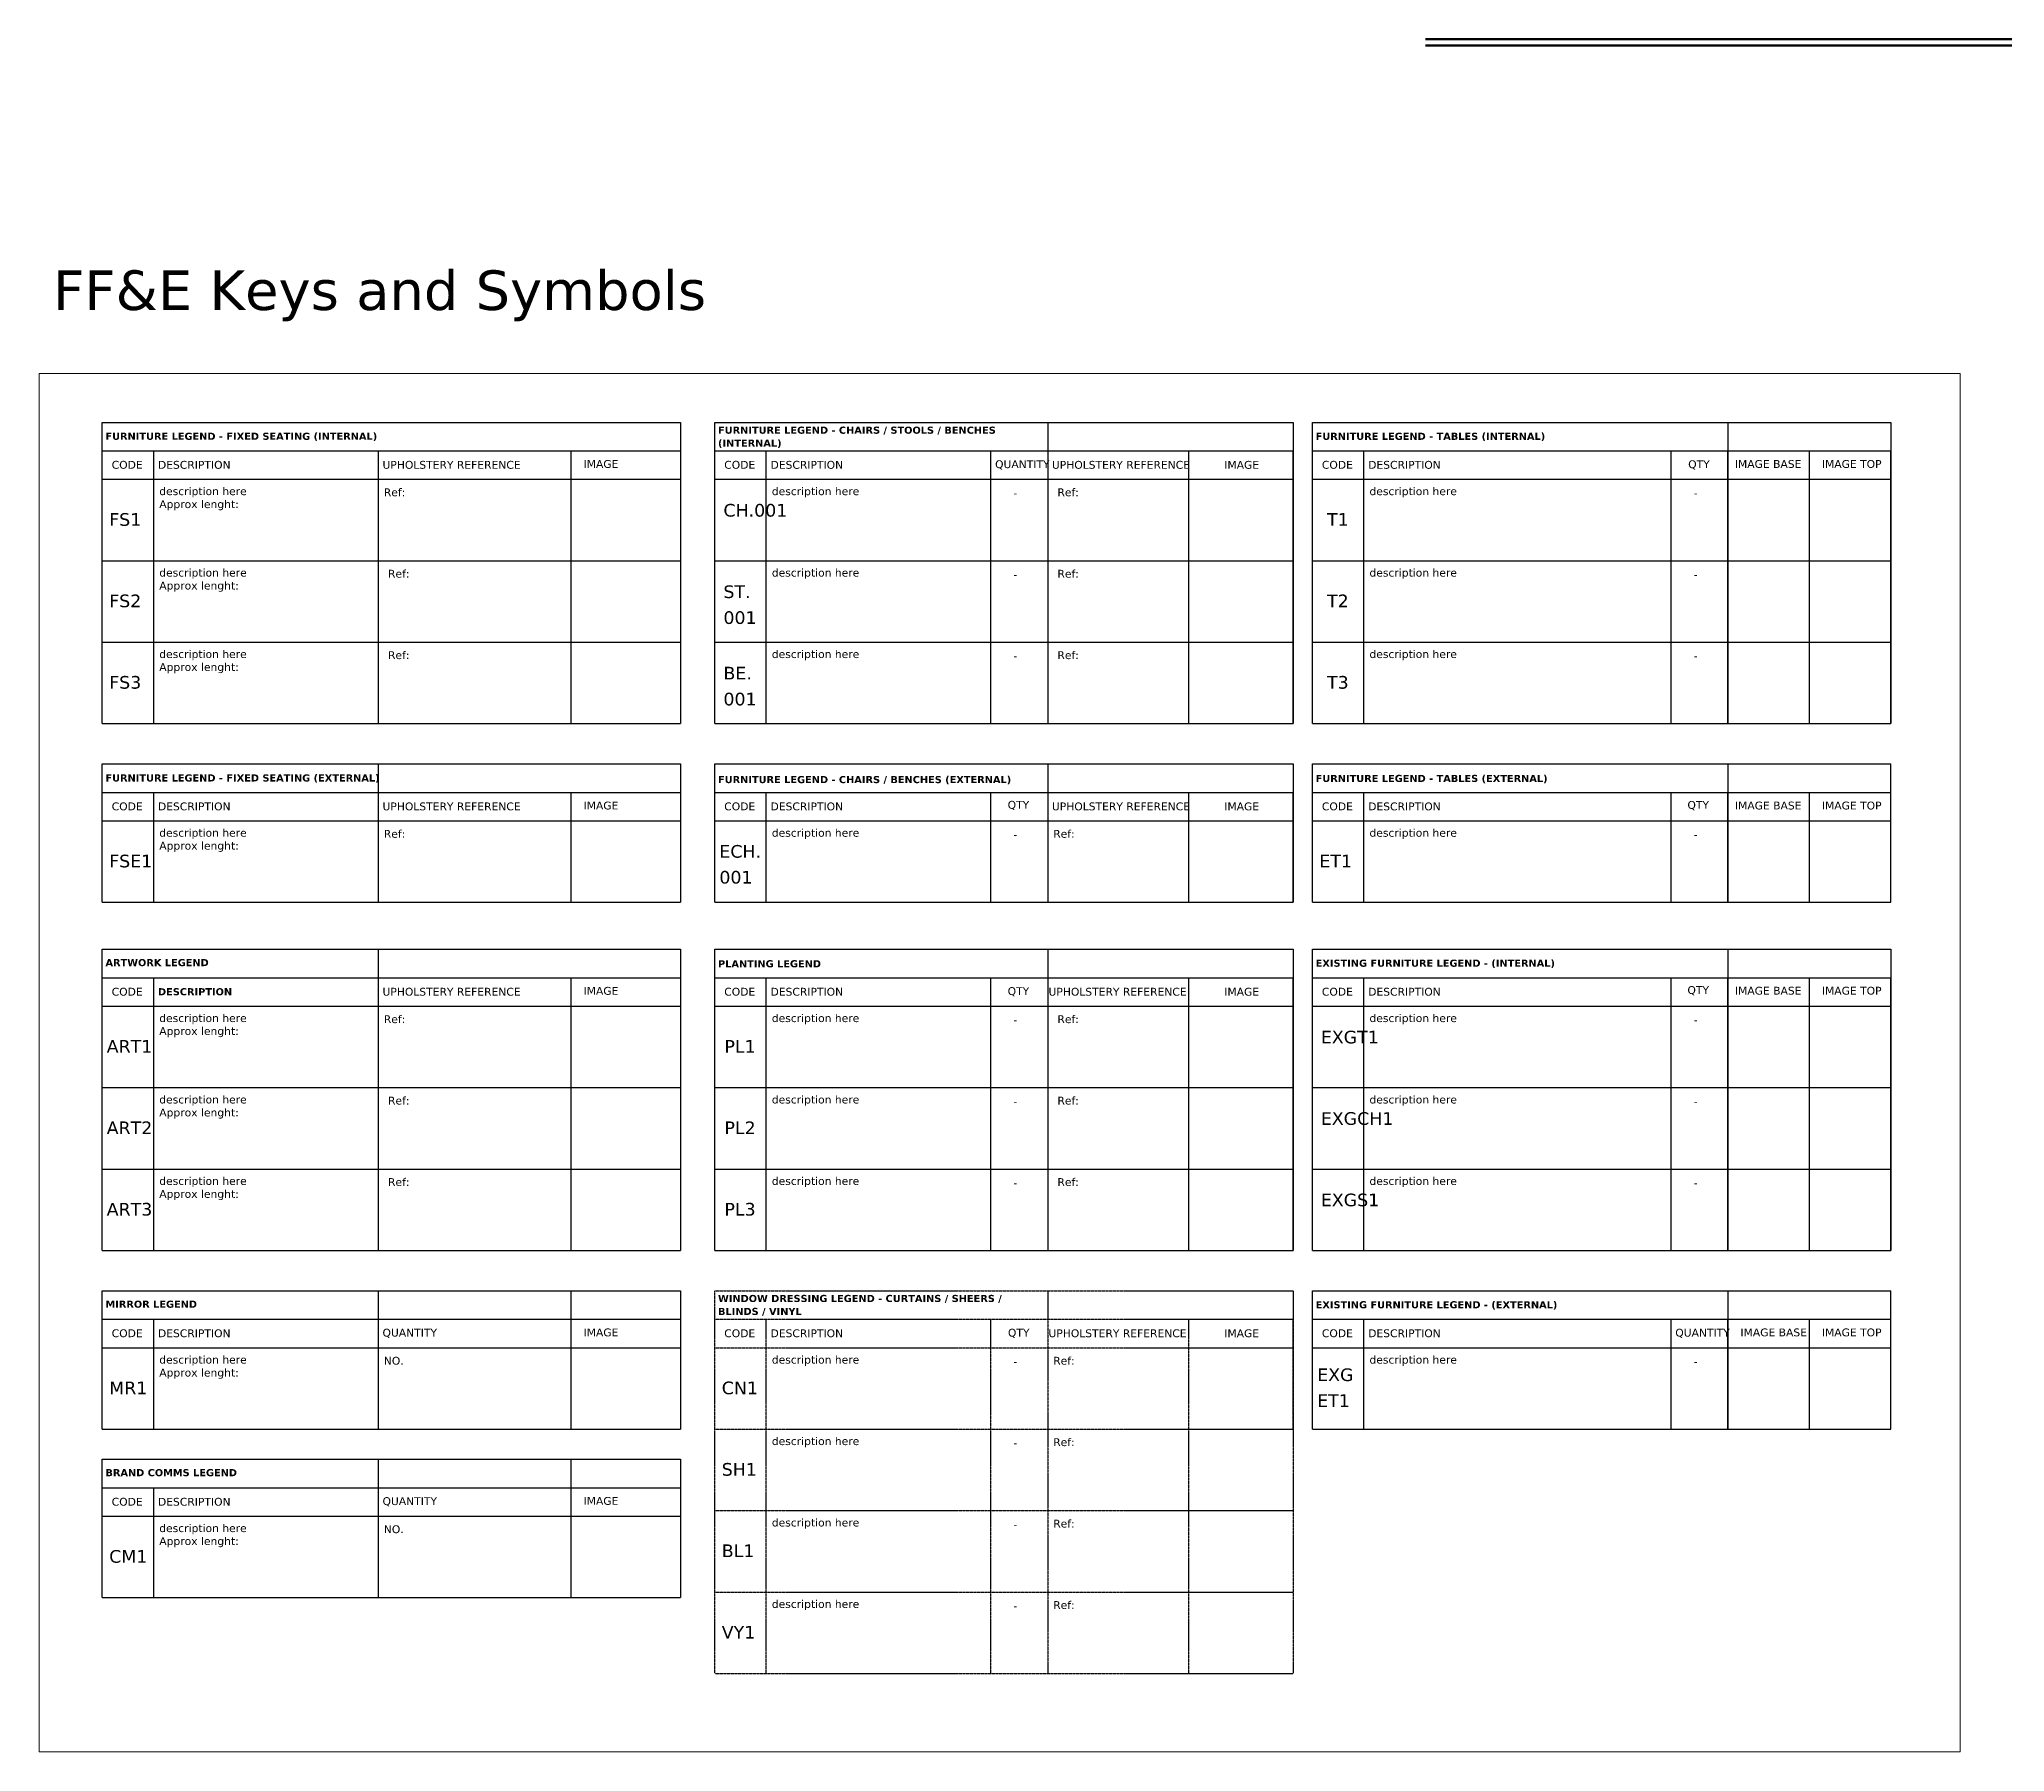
# Model space of a CAD drawing. Header units: millimetres. Extents: x -159872 to 386485, y -250577 to 158966.
# Drawn here: x -141537 to -109778, y 28400 to 56077 of the extents above; entities that cross this region are included whole.
import ezdxf

# ---------------------------------------------------------------- set-up
doc = ezdxf.new("R2010")
doc.units = ezdxf.units.MM
doc.linetypes.add('VW-01 Short Dashed', pattern=[2.116125, 1.058062, -1.058062])
for name, color, linetype, lineweight in [('LDS-construction-lines', 6, 'Continuous', 9), ('LDS-ffe-artwork', 1, 'Continuous', 13), ('LDS-ffe-curtains and sheers', 4, 'VW-01 Short Dashed', 13), ('LDS-ffe-furniture-external', 5, 'Continuous', 13), ('LDS-ffe-furniture-fixed', 4, 'Continuous', 25), ('LDS-ffe-furniture-loose', 5, 'Continuous', 13), ('LDS-ffe-mirrors', 3, 'Continuous', 13), ('LDS-ffe-planting', 6, 'Continuous', 13), ('LDS-ffe-signage and brand comms', 2, 'Continuous', 13), ('LDS-text-1-50', 7, 'Continuous', 9), ('LDS-vport', 100, 'Continuous', 18)]:
    doc.layers.add(name, color=color, linetype=linetype, lineweight=lineweight)
doc.styles.add('Verdana', font='Verdana.ttf')
doc.styles.add('Verdana (bold)', font='Verdana Bold.ttf')

msp = doc.modelspace()

# ---------------------------------------------------------------- linework, layer by layer
at = {"layer": 'LDS-construction-lines', "lineweight": 50}
for p, q in [((-119140.03631, 56076.83393), (-15000, 56076.83393)), ((-119140.03631, 55976.83393), (-15000, 55976.83393))]:
    msp.add_line(p, q, dxfattribs=at)
at = {"layer": 'LDS-ffe-artwork', "color": 7, "lineweight": 25}
for p, q in [((-140518.57207, 36501.32438), (-140518.57207, 41369.73307)), ((-140518.57207, 41369.73307), (-131174.00688, 41369.73307)), ((-136059.20473, 41369.73307), (-136059.20473, 36501.32438)), ((-131174.00688, 41369.73307), (-131174.00688, 36501.32438)), ((-140518.57207, 40909.85545), (-131174.00688, 40909.85545)), ((-139687.71906, 36501.32438), (-139687.71906, 40909.85545)), ((-132944.60725, 36501.32438), (-132944.60725, 40909.85545)), ((-140518.57207, 40449.97784), (-131174.00688, 40449.97784)), ((-140518.57207, 39133.76002), (-131174.00688, 39133.76002)), ((-140518.57207, 37817.5422), (-131174.00688, 37817.5422)), ((-140518.57207, 36501.32438), (-131174.00688, 36501.32438))]:
    msp.add_line(p, q, dxfattribs=at)
at = {"layer": 'LDS-ffe-curtains and sheers', "color": 7, "lineweight": 25}
for p, q in [((-130620.27453, 35849.20592), (-121275.70934, 35849.20592)), ((-130620.27453, 29664.57942), (-130620.27453, 35849.20592)), ((-125242.53505, 35849.20592), (-125242.53505, 29664.57942)), ((-121275.70934, 35849.20592), (-121275.70934, 29664.57942)), ((-130620.27453, 35389.32831), (-121275.70934, 35389.32831)), ((-129789.42152, 29664.57942), (-129789.42152, 35389.32831)), ((-126160.90719, 33613.23287), (-126160.90719, 35389.32831)), ((-126160.90719, 29664.57942), (-126160.90719, 35389.32831)), ((-122964.45849, 29664.57942), (-122964.45849, 35389.32831)), ((-121275.70934, 33613.23287), (-121275.70934, 35389.32831)), ((-130620.27453, 34929.45069), (-121275.70934, 34929.45069)), ((-130620.27453, 33613.23287), (-121275.70934, 33613.23287)), ((-130620.27453, 32297.01506), (-121275.70934, 32297.01506)), ((-130620.27453, 32297.01506), (-121275.70934, 32297.01506)), ((-130620.27453, 30980.79724), (-121275.70934, 30980.79724)), ((-130620.27453, 30980.79724), (-121275.70934, 30980.79724)), ((-130620.27453, 29664.57942), (-121275.70934, 29664.57942))]:
    msp.add_line(p, q, dxfattribs=at)
at = {"layer": 'LDS-ffe-furniture-external', "color": 7, "lineweight": 25}
for p, q in [((-130620.27453, 44365.12833), (-121275.70934, 44365.12833)), ((-130620.27453, 42129.15528), (-130620.27453, 44365.12833)), ((-125242.53505, 44365.12833), (-125242.53505, 42129.15528)), ((-121275.70934, 44365.12833), (-121275.70934, 42129.15528)), ((-120963.13162, 44365.12833), (-111618.56643, 44365.12833)), ((-120963.13162, 42129.15528), (-120963.13162, 44365.12833)), ((-114251.00206, 44365.12833), (-114251.00206, 42129.15528)), ((-111618.56643, 42129.15528), (-111618.56643, 44365.12833)), ((-130620.27453, 43905.25072), (-121275.70934, 43905.25072)), ((-129789.42152, 42129.15528), (-129789.42152, 43905.25072)), ((-126160.90719, 42129.15528), (-126160.90719, 43905.25072)), ((-126160.90719, 42129.15528), (-126160.90719, 43905.25072)), ((-122964.45849, 42129.15528), (-122964.45849, 43905.25072)), ((-121275.70934, 42129.15528), (-121275.70934, 43905.25072)), ((-120963.13162, 43905.25072), (-111618.56643, 43905.25072)), ((-120132.27861, 42129.15528), (-120132.27861, 43905.25072)), ((-115169.3742, 42129.15528), (-115169.3742, 43905.25072)), ((-114251.00206, 42129.15528), (-114251.00206, 43905.25072)), ((-112934.78425, 42129.15528), (-112934.78425, 43905.25072)), ((-130620.27453, 43445.3731), (-121275.70934, 43445.3731)), ((-120963.13162, 43445.3731), (-111618.56643, 43445.3731)), ((-130620.27453, 42129.15528), (-121275.70934, 42129.15528)), ((-120963.13162, 42129.15528), (-111618.56643, 42129.15528)), ((-120963.13162, 35849.20592), (-111618.56643, 35849.20592)), ((-120963.13162, 33613.23287), (-120963.13162, 35849.20592)), ((-114251.00206, 35849.20592), (-114251.00206, 33613.23287)), ((-111618.56643, 33613.23287), (-111618.56643, 35849.20592)), ((-120963.13162, 35389.32831), (-111618.56643, 35389.32831)), ((-120132.27861, 33613.23287), (-120132.27861, 35389.32831)), ((-115169.3742, 33613.23287), (-115169.3742, 35389.32831)), ((-114251.00206, 33613.23287), (-114251.00206, 35389.32831)), ((-112934.78425, 33613.23287), (-112934.78425, 35389.32831)), ((-120963.13162, 34929.45069), (-111618.56643, 34929.45069)), ((-120963.13162, 33613.23287), (-111618.56643, 33613.23287))]:
    msp.add_line(p, q, dxfattribs=at)
at = {"layer": 'LDS-ffe-furniture-fixed', "color": 7}
for p, q in [((-140518.57207, 45017.24679), (-140518.57207, 49885.65548)), ((-140518.57207, 49885.65548), (-131174.00688, 49885.65548)), ((-140518.57207, 49425.77786), (-131174.00688, 49425.77786)), ((-139687.71906, 45017.24679), (-139687.71906, 49425.77786)), ((-136059.20473, 49425.77786), (-136059.20473, 45017.24679)), ((-132944.60725, 45017.24679), (-132944.60725, 49425.77786)), ((-140518.57207, 48965.90025), (-131174.00688, 48965.90025)), ((-140518.57207, 47649.68243), (-131174.00688, 47649.68243)), ((-140518.57207, 46333.46461), (-131174.00688, 46333.46461)), ((-140518.57207, 45017.24679), (-131174.00688, 45017.24679)), ((-140518.57207, 42129.15528), (-140518.57207, 44365.12833)), ((-140518.57207, 44365.12833), (-131174.00688, 44365.12833)), ((-136059.20473, 44365.12833), (-136059.20473, 42129.15528)), ((-131174.00688, 44365.12833), (-131174.00688, 42129.15528)), ((-140518.57207, 43905.25072), (-131174.00688, 43905.25072)), ((-139687.71906, 42129.15528), (-139687.71906, 43905.25072)), ((-132944.60725, 42129.15528), (-132944.60725, 43905.25072)), ((-140518.57207, 43445.3731), (-131174.00688, 43445.3731)), ((-140518.57207, 42129.15528), (-131174.00688, 42129.15528))]:
    msp.add_line(p, q, dxfattribs=at)
at = {"layer": 'LDS-ffe-furniture-loose', "color": 7, "lineweight": 25}
for p, q in [((-131174.00688, 49885.65548), (-131174.00688, 45017.24679)), ((-130620.27453, 45017.24679), (-130620.27453, 49885.65548)), ((-130620.27453, 49885.65548), (-121275.70934, 49885.65548)), ((-125242.53505, 49885.65548), (-125242.53505, 45017.24679)), ((-121275.70934, 49885.65548), (-121275.70934, 45017.24679)), ((-120963.13162, 45017.24679), (-120963.13162, 49885.65548)), ((-120963.13162, 49885.65548), (-111618.56643, 49885.65548)), ((-114251.00206, 49885.65548), (-114251.00206, 45017.24679)), ((-111618.56643, 49885.65548), (-111618.56643, 45017.24679)), ((-130620.27453, 49425.77786), (-121275.70934, 49425.77786)), ((-129789.42152, 45017.24679), (-129789.42152, 49425.77786)), ((-126160.90719, 45017.24679), (-126160.90719, 49425.77786)), ((-126160.90719, 45017.24679), (-126160.90719, 49425.77786)), ((-125242.53505, 49425.77786), (-125242.53505, 45017.24679)), ((-122964.45849, 45017.24679), (-122964.45849, 49425.77786)), ((-121275.70934, 45017.24679), (-121275.70934, 49425.77786)), ((-120963.13162, 49425.77786), (-111618.56643, 49425.77786)), ((-120132.27861, 45017.24679), (-120132.27861, 49425.77786)), ((-115169.3742, 45017.24679), (-115169.3742, 49425.77786)), ((-114251.00206, 45017.24679), (-114251.00206, 49425.77786)), ((-112934.78425, 45017.24679), (-112934.78425, 49425.77786)), ((-111618.56643, 45017.24679), (-111618.56643, 49425.77786)), ((-130620.27453, 48965.90025), (-121275.70934, 48965.90025)), ((-120963.13162, 48965.90025), (-111618.56643, 48965.90025)), ((-130620.27453, 47649.68243), (-121275.70934, 47649.68243)), ((-120963.13162, 47649.68243), (-111618.56643, 47649.68243)), ((-130620.27453, 46333.46461), (-121275.70934, 46333.46461)), ((-120963.13162, 46333.46461), (-111618.56643, 46333.46461)), ((-130620.27453, 45017.24679), (-121275.70934, 45017.24679)), ((-120963.13162, 45017.24679), (-111618.56643, 45017.24679)), ((-120963.13162, 36501.32438), (-120963.13162, 41369.73307)), ((-120963.13162, 41369.73307), (-111618.56643, 41369.73307)), ((-114251.00206, 41369.73307), (-114251.00206, 36501.32438)), ((-111618.56643, 41369.73307), (-111618.56643, 36501.32438)), ((-120963.13162, 40909.85545), (-111618.56643, 40909.85545)), ((-120132.27861, 36501.32438), (-120132.27861, 40909.85545)), ((-115169.3742, 36501.32438), (-115169.3742, 40909.85545)), ((-114251.00206, 36501.32438), (-114251.00206, 40909.85545)), ((-112934.78425, 36501.32438), (-112934.78425, 40909.85545)), ((-111618.56643, 36501.32438), (-111618.56643, 40909.85545)), ((-120963.13162, 40449.97784), (-111618.56643, 40449.97784)), ((-120963.13162, 39133.76002), (-111618.56643, 39133.76002)), ((-120963.13162, 37817.5422), (-111618.56643, 37817.5422)), ((-120963.13162, 36501.32438), (-111618.56643, 36501.32438))]:
    msp.add_line(p, q, dxfattribs=at)
at = {"layer": 'LDS-ffe-mirrors', "color": 7, "lineweight": 25}
for p, q in [((-140518.57207, 33613.23287), (-140518.57207, 35849.20592)), ((-140518.57207, 35849.20592), (-131174.00688, 35849.20592)), ((-136059.20473, 35849.20592), (-136059.20473, 33613.23287)), ((-132944.60725, 33613.23287), (-132944.60725, 35849.20592)), ((-131174.00688, 35849.20592), (-131174.00688, 33613.23287)), ((-140518.57207, 35389.32831), (-131174.00688, 35389.32831)), ((-139687.71906, 33613.23287), (-139687.71906, 35389.32831)), ((-140518.57207, 34929.45069), (-131174.00688, 34929.45069)), ((-140518.57207, 33613.23287), (-131174.00688, 33613.23287))]:
    msp.add_line(p, q, dxfattribs=at)
at = {"layer": 'LDS-ffe-planting', "color": 7, "lineweight": 25}
for p, q in [((-130620.27453, 36501.32438), (-130620.27453, 41369.73307)), ((-130620.27453, 41369.73307), (-121275.70934, 41369.73307)), ((-125242.53505, 41369.73307), (-125242.53505, 36501.32438)), ((-121275.70934, 41369.73307), (-121275.70934, 36501.32438)), ((-130620.27453, 40909.85545), (-121275.70934, 40909.85545)), ((-129789.42152, 36501.32438), (-129789.42152, 40909.85545)), ((-126160.90719, 36501.32438), (-126160.90719, 40909.85545)), ((-126160.90719, 36501.32438), (-126160.90719, 40909.85545)), ((-125242.53505, 40909.85545), (-125242.53505, 36501.32438)), ((-122964.45849, 36501.32438), (-122964.45849, 40909.85545)), ((-121275.70934, 36501.32438), (-121275.70934, 40909.85545)), ((-130620.27453, 40449.97784), (-121275.70934, 40449.97784)), ((-130620.27453, 39133.76002), (-121275.70934, 39133.76002)), ((-130620.27453, 37817.5422), (-121275.70934, 37817.5422)), ((-130620.27453, 36501.32438), (-121275.70934, 36501.32438))]:
    msp.add_line(p, q, dxfattribs=at)
at = {"layer": 'LDS-ffe-signage and brand comms', "color": 7, "lineweight": 25}
for p, q in [((-140518.57207, 30890.15836), (-140518.57207, 33126.13141)), ((-140518.57207, 33126.13141), (-131174.00688, 33126.13141)), ((-136059.20473, 33126.13141), (-136059.20473, 30890.15836)), ((-132944.60725, 30890.15836), (-132944.60725, 33126.13141)), ((-131174.00688, 33126.13141), (-131174.00688, 30890.15836)), ((-140518.57207, 32666.25379), (-131174.00688, 32666.25379)), ((-139687.71906, 30890.15836), (-139687.71906, 32666.25379)), ((-140518.57207, 32206.37617), (-131174.00688, 32206.37617)), ((-140518.57207, 30890.15836), (-131174.00688, 30890.15836))]:
    msp.add_line(p, q, dxfattribs=at)
at = {"layer": 'LDS-vport', "flags": 128}
msp.add_lwpolyline([(-110499.48748, 50676.68562), (-141536.86787, 50676.68562), (-141536.86787, 28400), (-110499.48748, 28400)], close=True, dxfattribs=at)

# ---------------------------------------------------------------- texts
at = {"layer": 'LDS-ffe-artwork', "color": 7, "attachment_point": 4}
for s, insert, char_height, width, line_spacing_factor, style in [('ARTWORK LEGEND', (-140468.15889, 41152.53655), 115.1350911, 4408.9541559, 1.090041, 'Verdana (bold)'), ('CODE ', (-140367.24361, 40682.32986), 126.361162, 696.4285714, 0.993201, 'Verdana'), ('DESCRIPTION', (-139619.38782, 40682.02008), 115.1350911, 1705.3571429, 1.090041, 'Verdana (bold)'), ('UPHOLSTERY REFERENCE', (-135990.87349, 40682.02008), 126.3611615, 2838.2252117, 0.993201, 'Verdana'), ('IMAGE', (-132742.53696, 40695.97662), 126.361162, 750, 0.993201, 'Verdana'), ('description here\\PApprox lenght: ', (-139598.44492, 40134.04677), 126.3611615, 2258.9285714, 0.993201, 'Verdana'), ('Ref: ', (-135969.93058, 40238.21343), 126.361162, 473.2142857, 0.993201, 'Verdana'), ('description here\\PApprox lenght: ', (-139598.44492, 38817.82895), 126.3611615, 2258.9285714, 0.993201, 'Verdana'), ('Ref: ', (-135902.10134, 38921.99562), 126.361162, 473.2142857, 0.993201, 'Verdana'), ('description here\\PApprox lenght: ', (-139598.44492, 37501.61113), 126.3611615, 2258.9285714, 0.993201, 'Verdana'), ('Ref: ', (-135902.10134, 37605.7778), 126.361162, 473.2142857, 0.993201, 'Verdana')]:
    msp.add_mtext(s, dxfattribs=dict(at, insert=insert, char_height=char_height, width=width, line_spacing_factor=line_spacing_factor, style=style))
at = {"layer": 'LDS-ffe-artwork', "color": 1, "char_height": 204.684606, "width": 719.9210192, "attachment_point": 1, "line_spacing_factor": 1.226296, "style": 'Verdana'}
for s, insert in [('ART1', (-140448.32046, 39902.50631)), ('ART2', (-140448.32046, 38586.28849)), ('ART3', (-140448.32046, 37270.07067))]:
    msp.add_mtext(s, dxfattribs=dict(at, insert=insert))
at = {"layer": 'LDS-ffe-curtains and sheers', "color": 7, "attachment_point": 4}
for s, insert, char_height, width, line_spacing_factor, style in [('WINDOW DRESSING LEGEND - CURTAINS / SHEERS / BLINDS / VINYL', (-130569.86134, 35613.48531), 115.1350911, 5242.3854073, 1.090041, 'Verdana (bold)'), ('CODE ', (-130468.94607, 35161.80271), 126.361162, 696.4285714, 0.993201, 'Verdana'), ('DESCRIPTION', (-129721.09028, 35161.49294), 126.3611615, 1705.3571429, 0.993201, 'Verdana'), ('IMAGE', (-122389.21915, 35161.49294), 126.361162, 598.5453292, 0.993201, 'Verdana'), ('description here', (-129700.14738, 34717.68629), 126.3611615, 2258.9285714, 0.993201, 'Verdana'), ('-', (-125795.86429, 34706.55807), 126.36116, 160.7142857, 0.993201, 'Verdana'), ('Ref: ', (-125153.33646, 34717.68629), 126.361162, 473.2142857, 0.993201, 'Verdana'), ('description here', (-129700.14738, 33401.46847), 126.3611615, 2258.9285714, 0.993201, 'Verdana'), ('-', (-125795.86429, 33390.34025), 126.36116, 160.7142857, 0.993201, 'Verdana'), ('Ref: ', (-125153.33646, 33401.46847), 126.361162, 473.2142857, 0.993201, 'Verdana'), ('description here', (-129700.14738, 32085.25065), 126.3611615, 2258.9285714, 0.993201, 'Verdana'), ('Ref: ', (-125153.33646, 32085.25065), 126.361162, 473.2142857, 0.993201, 'Verdana'), ('-', (-125795.86429, 32074.12244), 126.36116, 160.7142857, 0.993201, 'Verdana'), ('description here', (-129700.14738, 30769.03283), 126.3611615, 2258.9285714, 0.993201, 'Verdana'), ('Ref: ', (-125153.33646, 30769.03283), 126.361162, 473.2142857, 0.993201, 'Verdana'), ('-', (-125795.86429, 30757.90462), 126.36116, 160.7142857, 0.993201, 'Verdana')]:
    msp.add_mtext(s, dxfattribs=dict(at, insert=insert, char_height=char_height, width=width, line_spacing_factor=line_spacing_factor, style=style))
at = {"layer": 'LDS-ffe-curtains and sheers', "color": 7, "attachment_point": 4, "line_spacing_factor": 0.993201, "style": 'Verdana'}
for s, insert, char_height in [('QTY', (-125885.10499, 35161.49294), 126.361162), ('UPHOLSTERY REFERENCE', (-125229.84201, 35161.49294), 126.3611615)]:
    msp.add_mtext(s, dxfattribs=dict(at, insert=insert, char_height=char_height))
at = {"layer": 'LDS-ffe-curtains and sheers', "color": 1, "char_height": 204.684606, "width": 586.3931718, "attachment_point": 1, "line_spacing_factor": 1.226296, "style": 'Verdana'}
for s, insert in [('CN1', (-130509.34254, 34381.97916)), ('SH1', (-130509.34254, 33065.76134)), ('BL1', (-130509.34254, 31749.54353)), ('VY1', (-130509.34254, 30433.32571))]:
    msp.add_mtext(s, dxfattribs=dict(at, insert=insert))
at = {"layer": 'LDS-ffe-furniture-external', "color": 7, "attachment_point": 4}
for s, insert, char_height, width, line_spacing_factor, style in [('FURNITURE LEGEND - CHAIRS / BENCHES (EXTERNAL)', (-130569.86134, 44101.62157), 115.1350911, 5242.3854073, 1.090041, 'Verdana (bold)'), ('FURNITURE LEGEND - TABLES (EXTERNAL)', (-120912.71843, 44120.14567), 115.1350911, 5242.3854073, 1.090041, 'Verdana (bold)'), ('CODE ', (-130468.94607, 43677.72512), 126.361162, 696.4285714, 0.993201, 'Verdana'), ('DESCRIPTION', (-129721.09028, 43677.41535), 126.3611615, 1705.3571429, 0.993201, 'Verdana'), ('UPHOLSTERY REFERENCE', (-125174.27936, 43677.41535), 126.3611615, 2127.8941006, 0.993201, 'Verdana'), ('IMAGE', (-122389.21915, 43677.41535), 126.361162, 598.5453292, 0.993201, 'Verdana'), ('CODE ', (-120811.80316, 43677.72512), 126.361162, 696.4285714, 0.993201, 'Verdana'), ('DESCRIPTION', (-120063.94737, 43677.41535), 126.3611615, 1705.3571429, 0.993201, 'Verdana'), ('description here', (-129700.14738, 43233.6087), 126.3611615, 2258.9285714, 0.993201, 'Verdana'), ('-', (-125795.86429, 43222.48048), 126.36116, 160.7142857, 0.993201, 'Verdana'), ('Ref: ', (-125153.33646, 43233.6087), 126.361162, 473.2142857, 0.993201, 'Verdana'), ('description here', (-120043.00446, 43233.6087), 126.3611615, 2258.9285714, 0.993201, 'Verdana'), ('-', (-114804.3313, 43222.48048), 126.36116, 160.7142857, 0.993201, 'Verdana'), ('EXISTING FURNITURE LEGEND - (EXTERNAL)', (-120912.71843, 35613.48531), 115.1350911, 5242.3854073, 1.090041, 'Verdana (bold)'), ('CODE ', (-120811.80316, 35161.80271), 126.361162, 696.4285714, 0.993201, 'Verdana'), ('DESCRIPTION', (-120063.94737, 35161.49294), 126.3611615, 1705.3571429, 0.993201, 'Verdana'), ('QUANTITY ', (-115101.04296, 35161.49294), 126.361162, 850.0408968, 0.993201, 'Verdana'), ('IMAGE BASE', (-114048.93177, 35175.44948), 126.361162, 1044.0491675, 0.993201, 'Verdana'), ('IMAGE TOP', (-112732.71396, 35175.44948), 126.361162, 967.745667, 0.993201, 'Verdana'), ('description here', (-120043.00446, 34717.68629), 126.3611615, 2258.9285714, 0.993201, 'Verdana'), ('-', (-114804.3313, 34706.55807), 126.36116, 160.7142857, 0.993201, 'Verdana')]:
    msp.add_mtext(s, dxfattribs=dict(at, insert=insert, char_height=char_height, width=width, line_spacing_factor=line_spacing_factor, style=style))
at = {"layer": 'LDS-ffe-furniture-external', "color": 7, "char_height": 126.361162, "attachment_point": 4, "line_spacing_factor": 0.993201, "style": 'Verdana'}
for s, insert in [('IMAGE BASE', (-114137.74441, 43691.37189)), ('IMAGE TOP', (-112732.71396, 43691.37189)), ('IMAGE BASE', (-114137.74441, 40698.89434)), ('IMAGE TOP', (-112732.71396, 40698.89434))]:
    msp.add_mtext(s, dxfattribs=dict(at, insert=insert))
at = {"layer": 'LDS-ffe-furniture-external', "color": 1, "char_height": 204.684606, "width": 719.9210192, "attachment_point": 1, "line_spacing_factor": 1.226296, "style": 'Verdana'}
for s, insert in [('ECH.\\P001', (-130548.1466, 43054.18153)), ('ET1', (-120852.19963, 42897.90157))]:
    msp.add_mtext(s, dxfattribs=dict(at, insert=insert))
at = {"layer": 'LDS-ffe-furniture-external', "color": 5, "insert": (-120887.74877, 34595.27403), "char_height": 204.684606, "width": 719.9210192, "attachment_point": 1, "line_spacing_factor": 1.226296, "style": 'Verdana'}
msp.add_mtext('EXG\\PET1', dxfattribs=at)
at = {"layer": 'LDS-ffe-furniture-fixed', "color": 7, "attachment_point": 4}
for s, insert, char_height, width, line_spacing_factor, style in [('FURNITURE LEGEND - FIXED SEATING (INTERNAL)', (-140468.15889, 49650.42014), 115.1350911, 4408.9541559, 1.090041, 'Verdana (bold)'), ('CODE ', (-140367.24361, 49198.25227), 126.361162, 696.4285714, 0.993201, 'Verdana'), ('DESCRIPTION', (-139619.38782, 49197.94249), 126.3611615, 1705.3571429, 0.993201, 'Verdana'), ('UPHOLSTERY REFERENCE', (-135990.87349, 49197.94249), 126.3611615, 2838.2252117, 0.993201, 'Verdana'), ('IMAGE', (-132742.53696, 49211.89903), 126.361162, 750, 0.993201, 'Verdana'), ('description here\\PApprox lenght: ', (-139598.44492, 48649.96918), 126.3611615, 2258.9285714, 0.993201, 'Verdana'), ('Ref: ', (-135969.93058, 48754.13584), 126.361162, 473.2142857, 0.993201, 'Verdana'), ('description here\\PApprox lenght: ', (-139598.44492, 47333.75136), 126.3611615, 2258.9285714, 0.993201, 'Verdana'), ('Ref: ', (-135902.10134, 47437.91802), 126.361162, 473.2142857, 0.993201, 'Verdana'), ('description here\\PApprox lenght: ', (-139598.44492, 46017.53354), 126.3611615, 2258.9285714, 0.993201, 'Verdana'), ('Ref: ', (-135902.10134, 46121.70021), 126.361162, 473.2142857, 0.993201, 'Verdana'), ('FURNITURE LEGEND - FIXED SEATING (EXTERNAL)', (-140468.15889, 44127.89574), 115.1350911, 4408.9541559, 1.090041, 'Verdana (bold)'), ('CODE ', (-140367.24361, 43677.72512), 126.361162, 696.4285714, 0.993201, 'Verdana'), ('DESCRIPTION', (-139619.38782, 43677.41535), 126.3611615, 1705.3571429, 0.993201, 'Verdana'), ('UPHOLSTERY REFERENCE', (-135990.87349, 43677.41535), 126.3611615, 2838.2252117, 0.993201, 'Verdana'), ('IMAGE', (-132742.53696, 43691.37189), 126.361162, 750, 0.993201, 'Verdana'), ('description here\\PApprox lenght: ', (-139598.44492, 43129.44203), 126.3611615, 2258.9285714, 0.993201, 'Verdana'), ('Ref: ', (-135969.93058, 43233.6087), 126.361162, 473.2142857, 0.993201, 'Verdana')]:
    msp.add_mtext(s, dxfattribs=dict(at, insert=insert, char_height=char_height, width=width, line_spacing_factor=line_spacing_factor, style=style))
at = {"layer": 'LDS-ffe-furniture-fixed', "color": 1, "char_height": 204.684606, "width": 719.9210192, "attachment_point": 1, "line_spacing_factor": 1.226296, "style": 'Verdana'}
for s, insert in [('FS1', (-140407.64008, 48418.42872)), ('FS2', (-140407.64008, 47102.2109)), ('FS3', (-140407.64008, 45785.99308)), ('FSE1', (-140407.64008, 42897.90157))]:
    msp.add_mtext(s, dxfattribs=dict(at, insert=insert))
at = {"layer": 'LDS-ffe-furniture-loose', "color": 7, "attachment_point": 4}
for s, insert, char_height, width, line_spacing_factor, style in [('FURNITURE LEGEND - CHAIRS / STOOLS / BENCHES (INTERNAL)', (-130569.86134, 49644.28801), 115.1350911, 5242.3854073, 1.090041, 'Verdana (bold)'), ('FURNITURE LEGEND - TABLES (INTERNAL)', (-120912.71843, 49649.93486), 115.1350911, 5242.3854073, 1.090041, 'Verdana (bold)'), ('CODE ', (-130468.94607, 49198.25227), 126.361162, 696.4285714, 0.993201, 'Verdana'), ('DESCRIPTION', (-129721.09028, 49197.94249), 126.3611615, 1705.3571429, 0.993201, 'Verdana'), ('QUANTITY ', (-126092.57595, 49197.94249), 126.361162, 850.0408968, 0.993201, 'Verdana'), ('UPHOLSTERY REFERENCE', (-125174.27936, 49197.94249), 126.3611615, 2127.8941006, 0.993201, 'Verdana'), ('IMAGE', (-122389.21915, 49197.62472), 126.361162, 598.5453292, 0.993201, 'Verdana'), ('CODE ', (-120811.80316, 49198.25227), 126.361162, 696.4285714, 0.993201, 'Verdana'), ('DESCRIPTION', (-120063.94737, 49197.94249), 126.3611615, 1705.3571429, 0.993201, 'Verdana'), ('IMAGE BASE', (-114139.16743, 49211.89903), 126.361162, 1114.1475276, 0.993201, 'Verdana'), ('IMAGE TOP', (-112732.71396, 49211.89903), 126.361162, 995.2813464, 0.993201, 'Verdana'), ('description here', (-129700.14738, 48754.13584), 126.3611615, 2258.9285714, 0.993201, 'Verdana'), ('-', (-125795.86429, 48743.00763), 126.36116, 160.7142857, 0.993201, 'Verdana'), ('Ref: ', (-125085.50722, 48754.13584), 126.361162, 473.2142857, 0.993201, 'Verdana'), ('description here', (-120043.00446, 48754.13584), 126.3611615, 2258.9285714, 0.993201, 'Verdana'), ('-', (-114804.3313, 48743.00763), 126.36116, 160.7142857, 0.993201, 'Verdana'), ('description here', (-129700.14738, 47437.91802), 126.3611615, 2258.9285714, 0.993201, 'Verdana'), ('-', (-125795.86429, 47426.78981), 126.36116, 160.7142857, 0.993201, 'Verdana'), ('Ref: ', (-125085.50722, 47437.91802), 126.361162, 473.2142857, 0.993201, 'Verdana'), ('description here', (-120043.00446, 47437.91802), 126.3611615, 2258.9285714, 0.993201, 'Verdana'), ('-', (-114804.3313, 47426.78981), 126.36116, 160.7142857, 0.993201, 'Verdana'), ('description here', (-129700.14738, 46121.70021), 126.3611615, 2258.9285714, 0.993201, 'Verdana'), ('-', (-125795.86429, 46110.57199), 126.36116, 160.7142857, 0.993201, 'Verdana'), ('Ref: ', (-125085.50722, 46121.70021), 126.361162, 473.2142857, 0.993201, 'Verdana'), ('description here', (-120043.00446, 46121.70021), 126.3611615, 2258.9285714, 0.993201, 'Verdana'), ('-', (-114804.3313, 46110.57199), 126.36116, 160.7142857, 0.993201, 'Verdana'), ('EXISTING FURNITURE LEGEND - (INTERNAL)', (-120912.71843, 41134.01245), 115.1350911, 5242.3854073, 1.090041, 'Verdana (bold)'), ('CODE ', (-120811.80316, 40682.32986), 126.361162, 696.4285714, 0.993201, 'Verdana'), ('DESCRIPTION', (-120063.94737, 40682.02008), 126.3611615, 1705.3571429, 0.993201, 'Verdana'), ('description here', (-120043.00446, 40238.21343), 126.3611615, 2258.9285714, 0.993201, 'Verdana'), ('-', (-114804.3313, 40227.08522), 126.36116, 160.7142857, 0.993201, 'Verdana'), ('description here', (-120043.00446, 38921.99562), 126.3611615, 2258.9285714, 0.993201, 'Verdana'), ('-', (-114804.3313, 38910.8674), 126.36116, 160.7142857, 0.993201, 'Verdana'), ('description here', (-120043.00446, 37605.7778), 126.3611615, 2258.9285714, 0.993201, 'Verdana'), ('-', (-114804.3313, 37594.64958), 126.36116, 160.7142857, 0.993201, 'Verdana')]:
    msp.add_mtext(s, dxfattribs=dict(at, insert=insert, char_height=char_height, width=width, line_spacing_factor=line_spacing_factor, style=style))
at = {"layer": 'LDS-ffe-furniture-loose', "color": 7, "char_height": 126.361162, "attachment_point": 4, "line_spacing_factor": 0.993201, "style": 'Verdana'}
for insert in [(-114892.77788, 49197.94249), (-114904.94028, 43691.37189), (-114904.94028, 40698.89434)]:
    msp.add_mtext('QTY ', dxfattribs=dict(at, insert=insert))
at = {"layer": 'LDS-ffe-furniture-loose', "color": 1, "char_height": 204.684606, "width": 596.7257751, "attachment_point": 1, "line_spacing_factor": 1.226296, "style": 'Verdana'}
for s, insert in [('CH.001', (-130482.20342, 48566.87909)), ('T1', (-120729.00438, 48418.42872)), ('ST.\\P001', (-130482.20342, 47250.66127)), ('T2', (-120729.00438, 47102.2109)), ('BE.\\P001', (-130482.20342, 45934.44345)), ('T3', (-120729.00438, 45785.99308))]:
    msp.add_mtext(s, dxfattribs=dict(at, insert=insert))
at = {"layer": 'LDS-ffe-furniture-loose', "color": 5, "char_height": 204.684606, "width": 596.7257751, "attachment_point": 1, "line_spacing_factor": 1.226296, "style": 'Verdana'}
for s, insert in [('EXGT1', (-120829.13477, 40052.70189)), ('EXGCH1', (-120829.13477, 38736.48407)), ('EXGS1', (-120829.13477, 37420.26626))]:
    msp.add_mtext(s, dxfattribs=dict(at, insert=insert))
at = {"layer": 'LDS-ffe-mirrors', "color": 7, "attachment_point": 4}
for s, insert, char_height, width, line_spacing_factor, style in [('MIRROR LEGEND', (-140468.15889, 35632.0094), 115.1350911, 5242.3854073, 1.090041, 'Verdana (bold)'), ('CODE ', (-140367.24361, 35161.80271), 126.361162, 696.4285714, 0.993201, 'Verdana'), ('DESCRIPTION', (-139619.38782, 35161.49294), 126.3611615, 1705.3571429, 0.993201, 'Verdana'), ('QUANTITY', (-135990.87349, 35161.49294), 126.361162, 2838.2252117, 0.993201, 'Verdana'), ('IMAGE', (-132742.53696, 35175.44948), 126.361162, 750, 0.993201, 'Verdana'), ('description here\\PApprox lenght: ', (-139598.44492, 34613.51962), 126.3611615, 2258.9285714, 0.993201, 'Verdana'), ('NO.', (-135969.93058, 34717.68629), 126.361162, 473.2142857, 0.993201, 'Verdana')]:
    msp.add_mtext(s, dxfattribs=dict(at, insert=insert, char_height=char_height, width=width, line_spacing_factor=line_spacing_factor, style=style))
at = {"layer": 'LDS-ffe-mirrors', "color": 1, "insert": (-140407.64008, 34381.97916), "char_height": 204.684606, "width": 719.9210192, "attachment_point": 1, "line_spacing_factor": 1.226296, "style": 'Verdana'}
msp.add_mtext('MR1', dxfattribs=at)
at = {"layer": 'LDS-ffe-planting', "color": 7, "attachment_point": 4, "line_spacing_factor": 0.993201, "style": 'Verdana'}
for s, insert, char_height in [('QTY', (-125889.11042, 43692.81488), 126.361162), ('QTY', (-125889.11042, 40682.02008), 126.361162), ('UPHOLSTERY REFERENCE', (-125229.07007, 40682.02008), 126.3611615)]:
    msp.add_mtext(s, dxfattribs=dict(at, insert=insert, char_height=char_height))
at = {"layer": 'LDS-ffe-planting', "color": 7, "attachment_point": 4}
for s, insert, char_height, width, line_spacing_factor, style in [('PLANTING LEGEND', (-130569.86134, 41134.01245), 115.1350911, 5242.3854073, 1.090041, 'Verdana (bold)'), ('CODE ', (-130468.94607, 40682.32986), 126.361162, 696.4285714, 0.993201, 'Verdana'), ('DESCRIPTION', (-129721.09028, 40682.02008), 126.3611615, 1705.3571429, 0.993201, 'Verdana'), ('IMAGE', (-122389.21915, 40681.70231), 126.361162, 598.5453292, 0.993201, 'Verdana'), ('description here', (-129700.14738, 40238.21343), 126.3611615, 2258.9285714, 0.993201, 'Verdana'), ('-', (-125795.86429, 40227.08522), 126.36116, 160.7142857, 0.993201, 'Verdana'), ('Ref: ', (-125085.50722, 40238.21343), 126.361162, 473.2142857, 0.993201, 'Verdana'), ('description here', (-129700.14738, 38921.99562), 126.3611615, 2258.9285714, 0.993201, 'Verdana'), ('-', (-125795.86429, 38910.8674), 126.36116, 160.7142857, 0.993201, 'Verdana'), ('Ref: ', (-125085.50722, 38921.99562), 126.361162, 473.2142857, 0.993201, 'Verdana'), ('description here', (-129700.14738, 37605.7778), 126.3611615, 2258.9285714, 0.993201, 'Verdana'), ('-', (-125795.86429, 37594.64958), 126.36116, 160.7142857, 0.993201, 'Verdana'), ('Ref: ', (-125085.50722, 37605.7778), 126.361162, 473.2142857, 0.993201, 'Verdana')]:
    msp.add_mtext(s, dxfattribs=dict(at, insert=insert, char_height=char_height, width=width, line_spacing_factor=line_spacing_factor, style=style))
at = {"layer": 'LDS-ffe-planting', "color": 1, "char_height": 204.684606, "width": 596.7257751, "attachment_point": 1, "line_spacing_factor": 1.226296, "style": 'Verdana'}
for s, insert in [('PL1', (-130466.14319, 39902.50631)), ('PL2', (-130466.14319, 38586.28849)), ('PL3', (-130466.14319, 37270.07067))]:
    msp.add_mtext(s, dxfattribs=dict(at, insert=insert))
at = {"layer": 'LDS-ffe-signage and brand comms', "color": 7, "attachment_point": 4}
for s, insert, char_height, width, line_spacing_factor, style in [('BRAND COMMS LEGEND', (-140468.15889, 32908.93488), 115.1350911, 5242.3854073, 1.090041, 'Verdana (bold)'), ('CODE ', (-140367.24361, 32438.72819), 126.361162, 696.4285714, 0.993201, 'Verdana'), ('DESCRIPTION', (-139619.38782, 32438.41842), 126.3611615, 1705.3571429, 0.993201, 'Verdana'), ('QUANTITY', (-135990.87349, 32438.41842), 126.361162, 2838.2252117, 0.993201, 'Verdana'), ('IMAGE', (-132742.53696, 32452.37496), 126.361162, 750, 0.993201, 'Verdana'), ('description here\\PApprox lenght: ', (-139598.44492, 31890.4451), 126.3611615, 2258.9285714, 0.993201, 'Verdana'), ('NO.', (-135969.93058, 31994.61177), 126.361162, 473.2142857, 0.993201, 'Verdana')]:
    msp.add_mtext(s, dxfattribs=dict(at, insert=insert, char_height=char_height, width=width, line_spacing_factor=line_spacing_factor, style=style))
at = {"layer": 'LDS-ffe-signage and brand comms', "color": 1, "insert": (-140407.64008, 31658.90464), "char_height": 204.684606, "width": 719.9210192, "attachment_point": 1, "line_spacing_factor": 1.226296, "style": 'Verdana'}
msp.add_mtext('CM1', dxfattribs=at)
at = {"layer": 'LDS-text-1-50', "color": 7, "transparency": 33554687, "insert": (-141313.87899, 52341.66251), "char_height": 639.6393953, "attachment_point": 1, "line_spacing_factor": 1.009027, "style": 'Verdana'}
msp.add_mtext('FF&E Keys and Symbols', dxfattribs=at)

doc.saveas('drawing.dxf')
